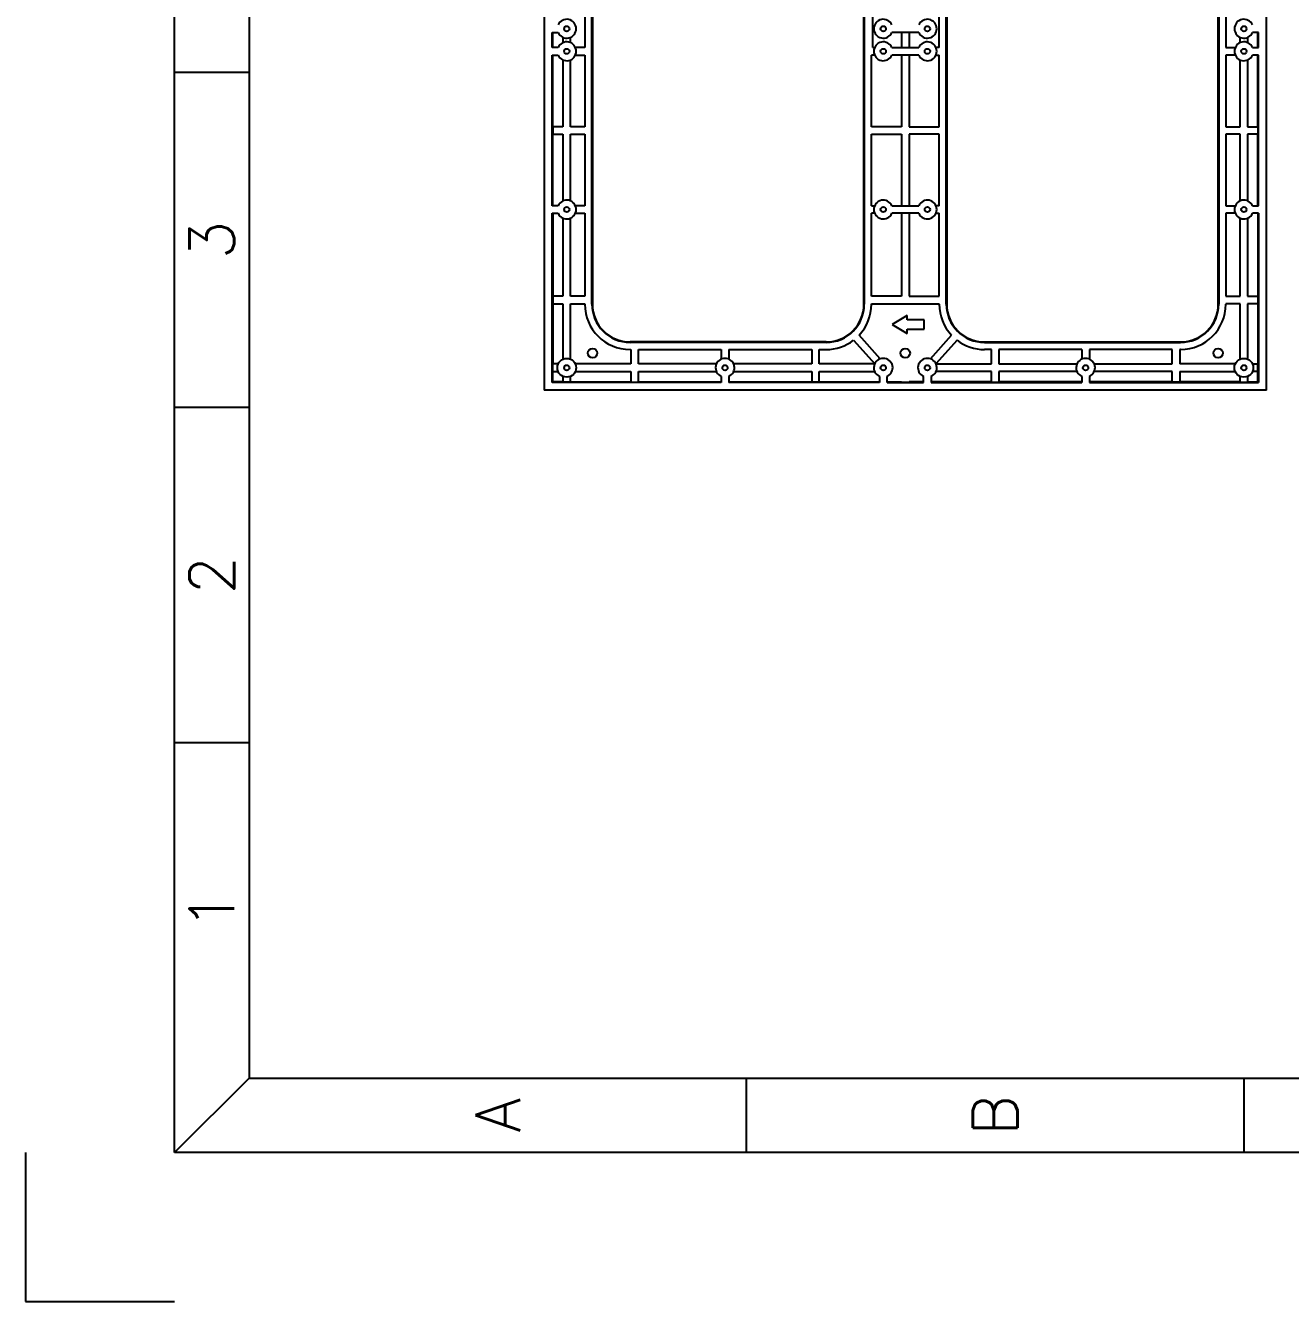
# Model space of a CAD drawing. Extents: x -268 to 907, y 393 to 1224.
# Drawn here: x -267.7 to 68, y 393.3 to 732 of the extents above; entities that cross this region are included whole.
import ezdxf
from ezdxf.enums import TextEntityAlignment as Align

# ---------------------------------------------------------------- set-up
doc = ezdxf.new("R2010")
doc.units = 0
doc.header["$LTSCALE"] = 1.21
doc.header["$MEASUREMENT"] = 0
doc.layers.get('0').update_dxf_attribs({"linetype": 'CONTINUOUS'})
doc.layers.add('FROMAT', color=7, linetype='CONTINUOUS')
doc.styles.add('ROMANS', font='romans.shx', dxfattribs={"bigfont": 'gbcbig.shx'})

# ---------------------------------------------------------------- blocks, each defined once
blk = doc.blocks.new('EYTT')
at = {"layer": 'FROMAT'}
for p, q in [((-240.06, -104.72), (-240.06, 150.12)), ((-233.35, -7.47), (-240.06, -7.47)), ((-233.35, -37.65), (-240.06, -37.65)), ((-233.35, -67.83), (-240.06, -67.83)), ((-233.35, -98.01), (-240.06, -104.72)), ((-188.59, -98.01), (-188.59, -104.72)), ((-143.82, -98.01), (-143.82, -104.72)), ((131.47, -104.72), (-240.06, -104.72))]:
    blk.add_line(p, q, dxfattribs=at)
at = {"layer": 'FROMAT', "color": 6}
for p, q in [((-233.35, 143.42), (-233.35, -98.01)), ((-233.35, -98.01), (124.77, -98.01))]:
    blk.add_line(p, q, dxfattribs=at)
at = {"layer": 'FROMAT', "color": 8}
for p, q in [((-253.47, -104.72), (-253.47, -118.13)), ((-253.47, -118.13), (-240.06, -118.13))]:
    blk.add_line(p, q, dxfattribs=at)
at = {"layer": 'FROMAT', "style": 'ROMANS'}
for s, p in [('3', (-236.7, -22.56)), ('2', (-236.7, -52.74)), ('1', (-236.7, -82.92)), ('A', (-210.97, -101.36)), ('B', (-166.2, -101.36))]:
    blk.add_text(s, height=4.02, rotation=90, dxfattribs=at).set_placement(p, align=Align.MIDDLE)

msp = doc.modelspace()

# ---------------------------------------------------------------- linework, layer by layer
at = {"color": 7, "linetype": 'Continuous'}
for p, q in [((-130.05746, 1018.89201), (-130.05746, 635.19808)), ((61.64119, 635.19808), (61.64119, 1018.89201)), ((-117.37266, 657.99808), (-117.37266, 806.04504)), ((-117.25746, 806.04504), (-117.25746, 657.99808)), ((-45.20813, 657.99808), (-45.20813, 806.04504)), ((-45.09293, 806.04504), (-45.09293, 657.99808)), ((-23.32334, 657.99808), (-23.32334, 806.04504)), ((-23.20813, 806.04504), (-23.20813, 657.99808)), ((48.84119, 657.99808), (48.84119, 806.04504)), ((48.9564, 806.04504), (48.9564, 657.99808)), ((-119.25746, 736.14649), (-119.25746, 726.14666)), ((-42.86224, 726.14666), (-42.86224, 736.14649)), ((-25.20813, 726.14666), (-25.20813, 736.14649)), ((50.84119, 736.14649), (50.84119, 726.14666)), ((-127.9074, 726.14666), (-127.9074, 730.14658)), ((-127.9074, 730.14658), (-126.34879, 730.14658)), ((-127.7328, 726.14666), (-127.7328, 730.14658)), ((-125.05746, 728.85519), (-125.05746, 727.43796)), ((-123.05746, 727.43796), (-123.05746, 728.85519)), ((-30.64745, 730.14658), (-37.76882, 730.14658)), ((-35.20813, 730.14658), (-35.20813, 726.14666)), ((-33.20813, 730.14658), (-33.20813, 726.14666)), ((54.64119, 727.43796), (54.64119, 728.85519)), ((56.64119, 728.85519), (56.64119, 727.43796)), ((59.49113, 730.14658), (57.93252, 730.14658)), ((59.31653, 726.14666), (59.31653, 730.14658)), ((59.49113, 726.14666), (59.49113, 730.14658)), ((-126.34875, 726.14666), (-127.9074, 726.14666)), ((-119.25746, 726.14666), (-121.76617, 726.14666)), ((-42.86224, 726.14666), (-42.35144, 726.14666)), ((-37.76886, 726.14666), (-30.64741, 726.14666)), ((-25.20813, 726.14666), (-26.06482, 726.14666)), ((50.84119, 726.14666), (53.3499, 726.14666)), ((57.93249, 726.14666), (59.49113, 726.14666)), ((-127.9074, 724.14669), (-126.34875, 724.14669)), ((-127.9074, 684.14733), (-127.9074, 724.14669)), ((-127.7328, 705.14667), (-127.7328, 724.14669)), ((-125.05746, 722.85539), (-125.05746, 705.14667)), ((-123.05746, 705.14667), (-123.05746, 722.85539)), ((-121.76617, 724.14669), (-119.25746, 724.14669)), ((-119.25746, 724.14669), (-119.25746, 705.14667)), ((-42.35144, 724.14669), (-43.20813, 724.14669)), ((-43.20813, 705.14667), (-43.20813, 724.14669)), ((-30.64741, 724.14669), (-37.76886, 724.14669)), ((-35.20813, 724.14669), (-35.20813, 705.14667)), ((-33.20813, 724.14669), (-33.20813, 705.14667)), ((-26.06482, 724.14669), (-25.20813, 724.14669)), ((-25.20813, 705.14667), (-25.20813, 724.14669)), ((53.3499, 724.14669), (50.84119, 724.14669)), ((50.84119, 724.14669), (50.84119, 705.14667)), ((54.64119, 705.14667), (54.64119, 722.85539)), ((56.64119, 722.85539), (56.64119, 705.14667)), ((59.49113, 724.14669), (57.93249, 724.14669)), ((59.31653, 705.14667), (59.31653, 724.14669)), ((59.49113, 684.14733), (59.49113, 724.14669)), ((-125.05746, 705.14667), (-127.78867, 705.14667)), ((-127.78867, 705.14667), (-127.78867, 703.14667)), ((-119.25746, 705.14667), (-123.05746, 705.14667)), ((-35.20813, 705.14667), (-43.20813, 705.14667)), ((-33.20813, 705.14667), (-25.20813, 705.14667)), ((50.84119, 705.14667), (54.64119, 705.14667)), ((56.64119, 705.14667), (59.37241, 705.14667)), ((59.37241, 705.14667), (59.37241, 703.14667)), ((-127.78867, 703.14667), (-125.05746, 703.14667)), ((-127.7328, 684.14733), (-127.7328, 703.14667)), ((-125.05746, 703.14667), (-125.05746, 685.43863)), ((-123.05746, 703.14667), (-119.25746, 703.14667)), ((-123.05746, 685.43863), (-123.05746, 703.14667)), ((-119.25746, 703.14667), (-119.25746, 684.14733)), ((-43.20813, 703.14667), (-35.20813, 703.14667)), ((-43.20813, 684.14733), (-43.20813, 703.14667)), ((-35.20813, 703.14667), (-35.20813, 684.14733)), ((-25.20813, 703.14667), (-33.20813, 703.14667)), ((-33.20813, 703.14667), (-33.20813, 684.14733)), ((-25.20813, 684.14733), (-25.20813, 703.14667)), ((54.64119, 703.14667), (50.84119, 703.14667)), ((50.84119, 703.14667), (50.84119, 684.14733)), ((54.64119, 685.43863), (54.64119, 703.14667)), ((59.37241, 703.14667), (56.64119, 703.14667)), ((56.64119, 703.14667), (56.64119, 685.43863)), ((59.31653, 684.14733), (59.31653, 703.14667)), ((-126.34875, 684.14733), (-127.9074, 684.14733)), ((-127.9074, 682.14736), (-126.34875, 682.14736)), ((-127.9074, 637.24808), (-127.9074, 682.14736)), ((-127.7328, 682.14736), (-127.7328, 660.14802)), ((-125.05746, 680.85606), (-125.05746, 660.14802)), ((-123.05746, 660.14802), (-123.05746, 680.85606)), ((-119.25746, 684.14733), (-121.76617, 684.14733)), ((-121.76617, 682.14736), (-119.25746, 682.14736)), ((-119.25746, 682.14736), (-119.25746, 660.14802)), ((-43.20813, 684.14733), (-42.35144, 684.14733)), ((-42.35144, 682.14736), (-43.20813, 682.14736)), ((-43.20813, 660.14802), (-43.20813, 682.14736)), ((-37.76886, 684.14733), (-30.64741, 684.14733)), ((-30.64741, 682.14736), (-37.76886, 682.14736)), ((-35.20813, 682.14736), (-35.20813, 660.14802)), ((-33.20813, 682.14736), (-33.20813, 660.14802)), ((-25.20813, 684.14733), (-26.06482, 684.14733)), ((-26.06482, 682.14736), (-25.20813, 682.14736)), ((-25.20813, 660.14802), (-25.20813, 682.14736)), ((50.84119, 684.14733), (53.3499, 684.14733)), ((53.3499, 682.14736), (50.84119, 682.14736)), ((50.84119, 682.14736), (50.84119, 660.14802)), ((54.64119, 660.14802), (54.64119, 680.85606)), ((56.64119, 680.85606), (56.64119, 660.14802)), ((57.93249, 684.14733), (59.49113, 684.14733)), ((59.49113, 682.14736), (57.93249, 682.14736)), ((59.31653, 682.14736), (59.31653, 660.14802)), ((59.49113, 682.14736), (59.49113, 637.24808)), ((-125.05746, 660.14802), (-127.78867, 660.14802)), ((-127.78867, 660.14802), (-127.78867, 658.14802)), ((-127.78867, 658.14802), (-125.05746, 658.14802)), ((-127.7328, 658.14802), (-127.7328, 642.14802)), ((-125.05746, 658.14802), (-125.05746, 643.43931)), ((-119.25746, 660.14802), (-123.05746, 660.14802)), ((-123.05746, 658.14802), (-119.25746, 658.14802)), ((-123.05746, 643.43931), (-123.05746, 658.14802)), ((-119.25746, 658.14802), (-119.25746, 657.99808)), ((-117.25746, 657.99808), (-117.37266, 657.99808)), ((-45.20813, 657.99808), (-45.09293, 657.99808)), ((-35.20813, 660.14802), (-43.20813, 660.14802)), ((-43.20813, 658.14802), (-25.20813, 658.14802)), ((-43.20813, 657.99808), (-43.20813, 658.14802)), ((-33.20813, 660.14802), (-25.20813, 660.14802)), ((-25.20813, 657.99808), (-25.20813, 658.14802)), ((-23.20813, 657.99808), (-23.32334, 657.99808)), ((48.84119, 657.99808), (48.9564, 657.99808)), ((50.84119, 660.14802), (54.64119, 660.14802)), ((54.64119, 658.14802), (50.84119, 658.14802)), ((50.84119, 658.14802), (50.84119, 657.99808)), ((54.64119, 643.43931), (54.64119, 658.14802)), ((56.64119, 660.14802), (59.37241, 660.14802)), ((59.37241, 658.14802), (56.64119, 658.14802)), ((56.64119, 658.14802), (56.64119, 643.43931)), ((59.31653, 658.14802), (59.31653, 642.14802)), ((59.37241, 660.14802), (59.37241, 658.14802)), ((-33.70813, 655.01522), (-37.70813, 652.61522)), ((-33.70813, 653.86522), (-33.70813, 655.01522)), ((-29.20813, 653.86522), (-33.70813, 653.86522)), ((-29.20813, 651.36522), (-29.20813, 653.86522)), ((-37.70813, 652.61522), (-33.70813, 650.21522)), ((-33.70813, 651.36522), (-29.20813, 651.36522)), ((-33.70813, 650.21522), (-33.70813, 651.36522)), ((-55.20813, 647.99808), (-107.25746, 647.99808)), ((-107.25746, 647.99808), (-107.25746, 647.88288)), ((-55.20813, 647.88288), (-107.25746, 647.88288)), ((-55.20813, 647.99808), (-55.20813, 647.88288)), ((-47.95713, 648.43655), (-42.33565, 642.18343)), ((-40.84832, 643.52053), (-46.46979, 649.77365)), ((-27.56795, 643.52053), (-21.94648, 649.77365)), ((-20.45914, 648.43655), (-26.08061, 642.18343)), ((-13.20813, 647.99808), (38.84119, 647.99808)), ((-13.20813, 647.99808), (-13.20813, 647.88288)), ((-13.20813, 647.88288), (38.84119, 647.88288)), ((38.84119, 647.99808), (38.84119, 647.88288)), ((-107.25746, 645.99808), (-107.05746, 645.99808)), ((-107.05746, 645.99808), (-107.05746, 642.14802)), ((-105.05746, 645.99808), (-83.05812, 645.99808)), ((-105.05746, 642.14802), (-105.05746, 645.99808)), ((-83.05812, 645.99808), (-83.05812, 643.43931)), ((-81.05949, 645.99808), (-59.05813, 645.99808)), ((-81.05949, 645.99808), (-81.05949, 643.4399)), ((-59.05813, 645.99808), (-59.05813, 642.14802)), ((-57.05813, 645.99808), (-55.20813, 645.99808)), ((-57.05813, 642.14802), (-57.05813, 645.99808)), ((-11.35813, 645.99808), (-13.20813, 645.99808)), ((-11.35813, 642.14802), (-11.35813, 645.99808)), ((12.64322, 645.99808), (-9.35813, 645.99808)), ((-9.35813, 645.99808), (-9.35813, 642.14802)), ((12.64322, 645.99808), (12.64322, 643.4399)), ((36.64119, 645.99808), (14.64185, 645.99808)), ((14.64185, 645.99808), (14.64185, 643.43931)), ((36.64119, 642.14802), (36.64119, 645.99808)), ((38.84119, 645.99808), (38.64119, 645.99808)), ((38.64119, 645.99808), (38.64119, 642.14802)), ((-126.34875, 642.14802), (-127.78867, 642.14802)), ((-127.78867, 640.14802), (-127.78867, 642.14802)), ((-107.05746, 642.14802), (-121.76617, 642.14802)), ((-84.34942, 642.14802), (-105.05746, 642.14802)), ((-59.05813, 642.14802), (-79.76685, 642.14802)), ((-42.35144, 642.14802), (-57.05813, 642.14802)), ((-26.06483, 642.14802), (-11.35813, 642.14802)), ((-9.35813, 642.14802), (11.35058, 642.14802)), ((15.93315, 642.14802), (36.64119, 642.14802)), ((53.34991, 642.14802), (38.64119, 642.14802)), ((57.93248, 642.14802), (59.37241, 642.14802)), ((59.37241, 640.14802), (59.37241, 642.14802)), ((-127.9074, 637.24808), (-127.7328, 637.42268)), ((-83.05812, 637.24808), (-127.9074, 637.24808)), ((-127.78867, 640.14802), (-126.34875, 640.14802)), ((-127.7328, 637.42268), (-127.7328, 640.14802)), ((-125.05746, 637.42268), (-127.7328, 637.42268)), ((-125.05746, 638.85673), (-125.05746, 637.36681)), ((-123.05746, 637.36681), (-125.05746, 637.36681)), ((-123.05746, 637.36681), (-123.05746, 638.85673)), ((-123.05746, 637.42268), (-107.05746, 637.42268)), ((-121.76617, 640.14802), (-107.05746, 640.14802)), ((-107.05746, 640.14802), (-107.05746, 637.36681)), ((-107.05746, 637.36681), (-105.05746, 637.36681)), ((-105.05746, 640.14802), (-84.34942, 640.14802)), ((-105.05746, 637.36681), (-105.05746, 640.14802)), ((-105.05746, 637.42268), (-83.05812, 637.42268)), ((-83.05812, 638.85672), (-83.05812, 637.24808)), ((-81.05949, 638.85614), (-81.05949, 637.24808)), ((-81.05949, 637.42268), (-59.05813, 637.42268)), ((-41.06015, 637.24808), (-81.05949, 637.24808)), ((-79.76685, 640.14802), (-59.05813, 640.14802)), ((-59.05813, 640.14802), (-59.05813, 637.36681)), ((-57.05813, 637.36681), (-59.05813, 637.36681)), ((-57.05813, 640.14802), (-42.35144, 640.14802)), ((-57.05813, 637.36681), (-57.05813, 640.14802)), ((-57.05813, 637.42268), (-41.06015, 637.42268)), ((-41.06015, 638.85673), (-41.06015, 637.24808)), ((-39.06015, 637.24808), (-39.06015, 638.85673)), ((-39.06015, 637.42268), (-35.20813, 637.42268)), ((-39.06015, 637.24808), (-29.35612, 637.24808)), ((-35.20813, 637.42268), (-35.20813, 637.36681)), ((-35.20813, 637.36681), (-33.20813, 637.36681)), ((-29.35612, 637.42268), (-33.20813, 637.42268)), ((-33.20813, 637.42268), (-33.20813, 637.36681)), ((-29.35612, 637.24808), (-29.35612, 638.85673)), ((-27.35612, 638.85673), (-27.35612, 637.24808)), ((-11.35813, 637.42268), (-27.35612, 637.42268)), ((-27.35612, 637.24808), (12.64322, 637.24808)), ((-11.35813, 640.14802), (-26.06483, 640.14802)), ((-11.35813, 637.36681), (-11.35813, 640.14802)), ((-11.35813, 637.36681), (-9.35813, 637.36681)), ((11.35058, 640.14802), (-9.35813, 640.14802)), ((-9.35813, 640.14802), (-9.35813, 637.36681)), ((12.64322, 637.42268), (-9.35813, 637.42268)), ((12.64322, 638.85614), (12.64322, 637.24808)), ((14.64185, 638.85672), (14.64185, 637.24808)), ((36.64119, 637.42268), (14.64185, 637.42268)), ((14.64185, 637.24808), (59.49113, 637.24808)), ((36.64119, 640.14802), (15.93315, 640.14802)), ((36.64119, 637.36681), (36.64119, 640.14802)), ((38.64119, 637.36681), (36.64119, 637.36681)), ((38.64119, 640.14802), (53.34991, 640.14802)), ((38.64119, 640.14802), (38.64119, 637.36681)), ((54.64119, 637.42268), (38.64119, 637.42268)), ((54.64119, 637.36681), (54.64119, 638.85673)), ((54.64119, 637.36681), (56.64119, 637.36681)), ((56.64119, 638.85673), (56.64119, 637.36681)), ((56.64119, 637.42268), (59.31653, 637.42268)), ((59.37241, 640.14802), (57.93248, 640.14802)), ((59.31653, 637.42268), (59.31653, 640.14802)), ((59.49113, 637.24808), (59.31653, 637.42268)), ((61.64119, 635.19808), (-130.05746, 635.19808))]:
    msp.add_line(p, q, dxfattribs=at)
for centre, radius in [((-124.05746, 731.14648), 0.7), ((-40.06015, 731.14648), 0.69999), ((-28.35612, 731.14648), 0.69999), ((55.64119, 731.14648), 0.7), ((-124.05746, 725.14667), 0.69999), ((-40.06015, 725.14667), 0.69999), ((-28.35612, 725.14667), 0.69999), ((55.64119, 725.14667), 0.69999), ((-124.05746, 683.14735), 0.69999), ((-40.06015, 683.14735), 0.69999), ((-28.35612, 683.14735), 0.69999), ((55.64119, 683.14735), 0.69999), ((-124.05746, 641.14802), 2.5), ((-117.20813, 645.04504), 1.25), ((-34.20813, 645.04504), 1.25), ((48.79187, 645.04504), 1.25), ((55.64119, 641.14802), 2.5), ((-124.05746, 641.14802), 0.69999), ((-82.05813, 641.14802), 0.69999), ((-40.06015, 641.14802), 0.69999), ((-28.35612, 641.14802), 0.69999), ((13.64187, 641.14802), 0.69999), ((55.64119, 641.14802), 0.69999)]:
    msp.add_circle(centre, radius, dxfattribs=at)
for centre, radius, start, end in [((-124.05746, 731.14648), 2.5, 203.575778, 156.419421), ((-40.06015, 731.14648), 2.5, 23.580579, 336.424222), ((-28.35612, 731.14648), 2.5, 203.575778, 156.419421), ((55.64119, 731.14648), 2.5, 23.580579, 336.424222), ((-124.05746, 725.14667), 2.5, 203.5778784, 156.4221216), ((-40.06015, 725.14667), 2.5, 23.5778784, 336.4221216), ((-28.35612, 725.14667), 2.5, 203.5778784, 156.4221216), ((55.64119, 725.14667), 2.5, 23.5778784, 336.4221216), ((-124.05746, 683.14735), 2.5, 203.5778783, 156.4221215), ((-40.06015, 683.14735), 2.5, 23.5778785, 336.4221217), ((-28.35612, 683.14735), 2.5, 203.5778783, 156.4221215), ((55.64119, 683.14735), 2.5, 23.5778785, 336.4221217), ((-107.25746, 657.99808), 12, 180, 270), ((-107.25746, 657.99808), 10.1152, 180, 270), ((-107.25746, 657.99808), 10, 180, 270), ((-55.20813, 657.99808), 10, 270, 0), ((-55.20813, 657.99808), 10.1152, 270, 0), ((-55.20813, 657.99808), 12, 316.7353132, 0), ((-13.20813, 657.99808), 12, 180, 223.2646868), ((-13.20813, 657.99808), 10.1152, 180, 270), ((-13.20813, 657.99808), 10, 180, 270), ((38.84119, 657.99808), 10, 270, 0), ((38.84119, 657.99808), 12, 270, 0), ((38.84119, 657.99808), 10.1152, 270, 0), ((-55.20813, 657.99808), 12, 270, 307.1749295), ((-13.20813, 657.99808), 12, 232.8250705, 270), ((-82.05813, 641.14802), 2.5, 293.5442748, 246.4221216), ((-40.06015, 641.14802), 2.5, 293.5781785, 246.4218215), ((-28.35612, 641.14802), 2.5, 293.5781785, 246.4218215), ((13.64187, 641.14802), 2.5, 293.5778784, 246.4557252)]:
    msp.add_arc(centre, radius, start, end, dxfattribs=at)

# ---------------------------------------------------------------- block references
at = {"xscale": 2.948399999999978, "yscale": 2.948400000000509, "zscale": 2.948399999999999}
msp.add_blockref('EYTT', (479.62892, 741.57847), dxfattribs=at)

doc.saveas('drawing.dxf')
